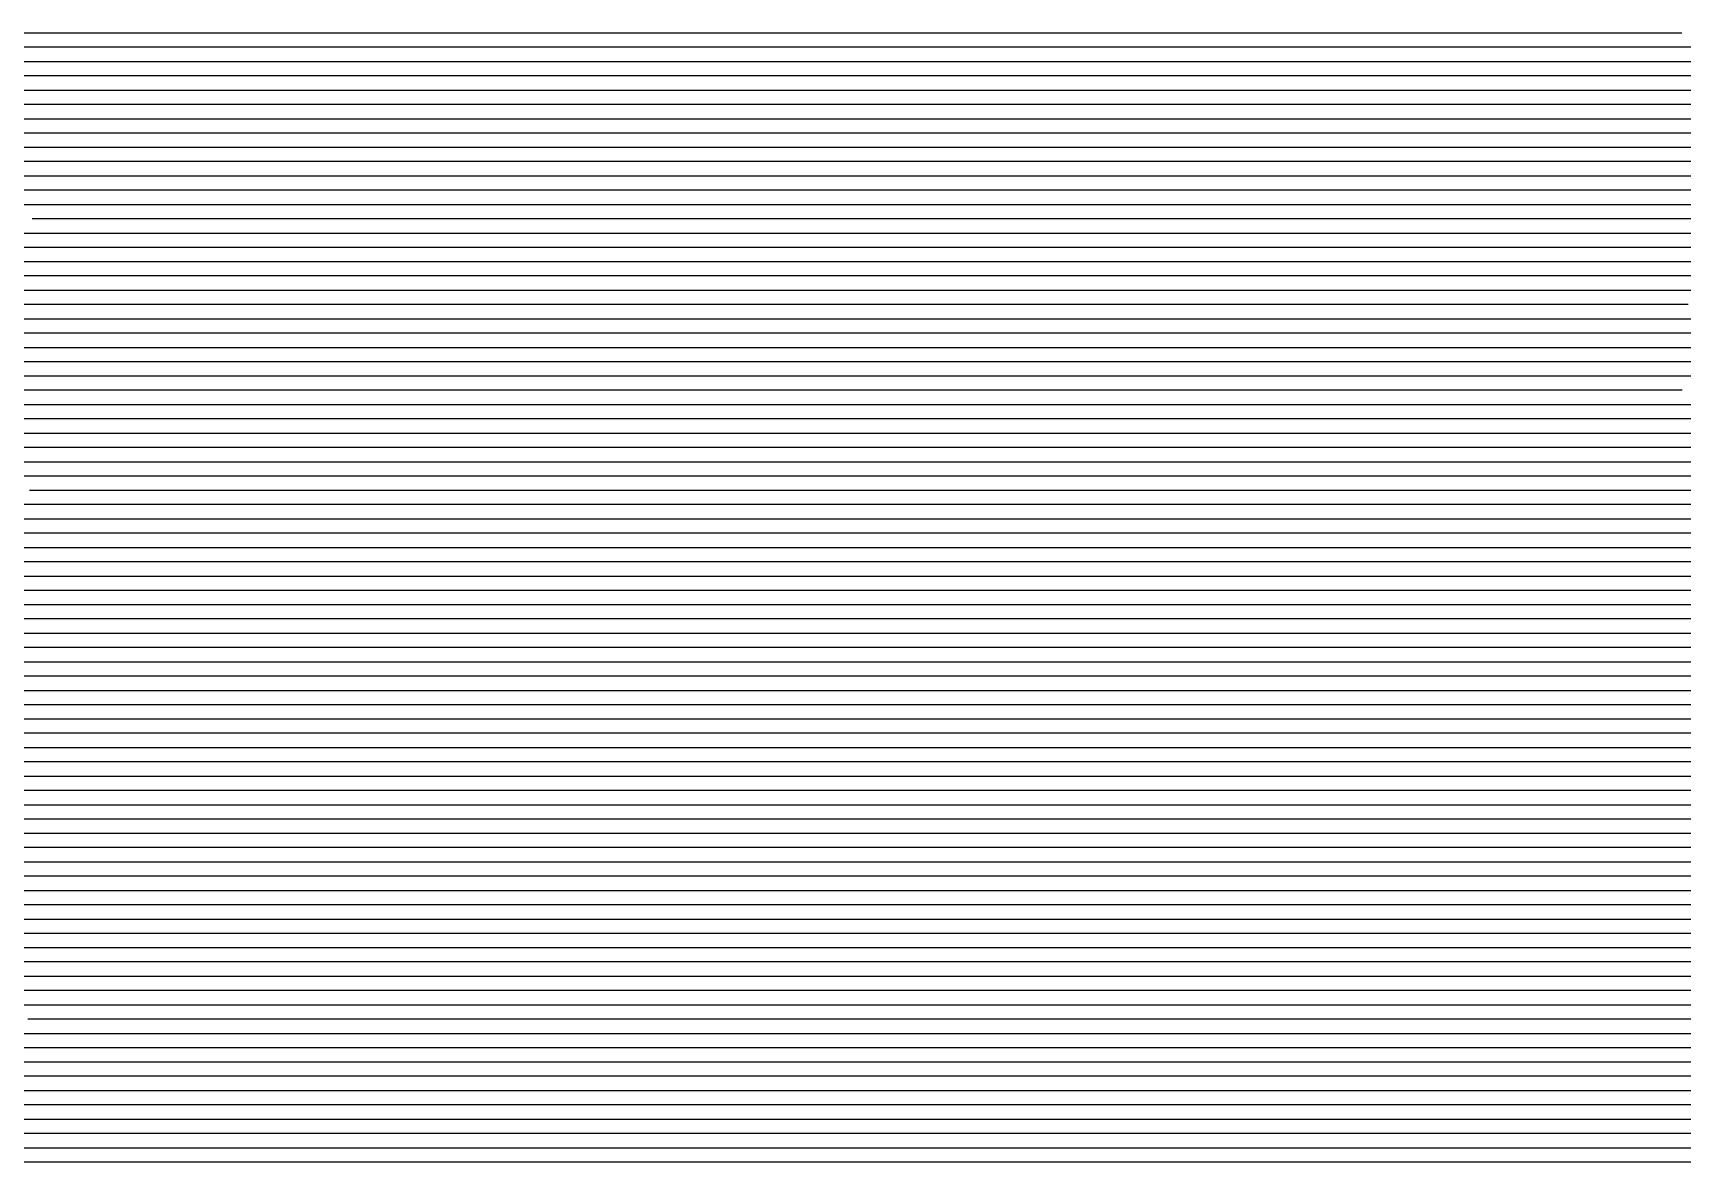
# Model space of a CAD drawing. Header units: metres. Extents: x -6.9 to 6.9, y -7 to 7.
# Drawn here: x -4.674 to -3.521, y -4.292 to -3.502 of the extents above; entities that cross this region are included whole.
import ezdxf

# ---------------------------------------------------------------- set-up
doc = ezdxf.new("R2010")
doc.units = ezdxf.units.M

msp = doc.modelspace()

# ---------------------------------------------------------------- linework, layer by layer
for p, q in [((-4.967797, -3.502173, -0.767844), (-4.513827, -3.502173, -0.699304)), ((-4.513827, -3.502173, -0.699304), (-4.115606, -3.502173, -0.637913)), ((-4.115606, -3.502173, -0.637913), (-3.95742, -3.502173, -0.613832)), ((-3.95742, -3.502173, -0.613832), (-3.520702, -3.502173, -0.545788)), ((-4.52623, -3.512173, -0.700794), (-4.989737, -3.512173, -0.770774)), ((-4.133149, -3.512173, -0.640195), (-4.52623, -3.512173, -0.700794)), ((-3.967865, -3.512173, -0.615034), (-4.133149, -3.512173, -0.640195)), ((-3.511552, -3.512173, -0.543936), (-3.967865, -3.512173, -0.615034)), ((-5.011676, -3.522173, -0.773704), (-4.538632, -3.522173, -0.702284)), ((-4.538632, -3.522173, -0.702284), (-4.150691, -3.522173, -0.642478)), ((-4.150691, -3.522173, -0.642478), (-3.978309, -3.522173, -0.616236)), ((-3.978309, -3.522173, -0.616236), (-3.502401, -3.522173, -0.542085)), ((-5.055555, -3.542173, -0.779564), (-4.563437, -3.542173, -0.705264)), ((-4.551035, -3.532173, -0.703774), (-5.033616, -3.532173, -0.776634)), ((-4.563437, -3.542173, -0.705264), (-4.185776, -3.542173, -0.647043)), ((-4.168234, -3.532173, -0.64476), (-4.551035, -3.532173, -0.703774)), ((-4.185776, -3.542173, -0.647043), (-3.999199, -3.542173, -0.61864)), ((-3.988754, -3.532173, -0.617438), (-4.168234, -3.532173, -0.64476)), ((-3.999199, -3.542173, -0.61864), (-3.484099, -3.542173, -0.538383)), ((-3.49325, -3.532173, -0.540234), (-3.988754, -3.532173, -0.617438)), ((-4.57584, -3.552173, -0.706754), (-5.077495, -3.552173, -0.782494)), ((-4.203319, -3.552173, -0.649325), (-4.57584, -3.552173, -0.706754)), ((-4.009644, -3.552173, -0.619842), (-4.203319, -3.552173, -0.649325)), ((-3.474948, -3.552173, -0.536531), (-4.009644, -3.552173, -0.619842)), ((-5.099434, -3.562173, -0.785424), (-4.588242, -3.562173, -0.708244)), ((-4.588242, -3.562173, -0.708244), (-4.220861, -3.562173, -0.651608)), ((-4.220861, -3.562173, -0.651608), (-4.020088, -3.562173, -0.621043)), ((-4.020088, -3.562173, -0.621043), (-3.465797, -3.562173, -0.53468)), ((-4.600645, -3.572173, -0.709734), (-5.121374, -3.572173, -0.788354)), ((-4.238404, -3.572173, -0.65389), (-4.600645, -3.572173, -0.709734)), ((-4.030533, -3.572173, -0.622245), (-4.238404, -3.572173, -0.65389)), ((-3.456646, -3.572173, -0.532829), (-4.030533, -3.572173, -0.622245)), ((-5.143313, -3.582173, -0.791284), (-4.613047, -3.582173, -0.711224)), ((-4.613047, -3.582173, -0.711224), (-4.255946, -3.582173, -0.656173)), ((-4.255946, -3.582173, -0.656173), (-4.040978, -3.582173, -0.623447)), ((-4.040978, -3.582173, -0.623447), (-3.447495, -3.582173, -0.530978)), ((-4.62545, -3.592173, -0.712714), (-5.165253, -3.592173, -0.794214)), ((-4.273489, -3.592173, -0.658455), (-4.62545, -3.592173, -0.712714)), ((-4.051423, -3.592173, -0.624649), (-4.273489, -3.592173, -0.658455)), ((-3.438344, -3.592173, -0.529127), (-4.051423, -3.592173, -0.624649)), ((-5.187192, -3.602173, -0.797143), (-4.637852, -3.602173, -0.714204)), ((-4.637852, -3.602173, -0.714204), (-4.291032, -3.602173, -0.660738)), ((-4.291032, -3.602173, -0.660738), (-4.061867, -3.602173, -0.625851)), ((-4.061867, -3.602173, -0.625851), (-3.429193, -3.602173, -0.527275)), ((-5.231071, -3.622173, -0.803003), (-4.662657, -3.622173, -0.717184)), ((-4.650255, -3.612173, -0.715694), (-5.209132, -3.612173, -0.800073)), ((-4.662657, -3.622173, -0.717184), (-4.326117, -3.622173, -0.665303)), ((-4.308574, -3.612173, -0.66302), (-4.650255, -3.612173, -0.715694)), ((-4.326117, -3.622173, -0.665303), (-4.082757, -3.622173, -0.628255)), ((-4.072312, -3.612173, -0.627053), (-4.308574, -3.612173, -0.66302)), ((-4.082757, -3.622173, -0.628255), (-3.45714, -3.622173, -0.530779)), ((-3.44067, -3.612173, -0.528638), (-4.072312, -3.612173, -0.627053)), ((-4.343659, -3.632173, -0.667585), (-4.67506, -3.632173, -0.718674)), ((-4.093201, -3.632173, -0.629457), (-4.343659, -3.632173, -0.667585)), ((-3.47361, -3.632173, -0.53292), (-4.093201, -3.632173, -0.629457)), ((-4.687462, -3.642173, -0.720164), (-4.361202, -3.642173, -0.669868)), ((-4.361202, -3.642173, -0.669868), (-4.103646, -3.642173, -0.630659)), ((-4.103646, -3.642173, -0.630659), (-3.49008, -3.642173, -0.53506)), ((-4.378744, -3.652173, -0.67215), (-4.699864, -3.652173, -0.721655)), ((-4.114091, -3.652173, -0.631861), (-4.378744, -3.652173, -0.67215)), ((-3.50655, -3.652173, -0.537201), (-4.114091, -3.652173, -0.631861)), ((-4.712267, -3.662173, -0.723145), (-4.396287, -3.662173, -0.674433)), ((-4.396287, -3.662173, -0.674433), (-4.124536, -3.662173, -0.633063)), ((-4.124536, -3.662173, -0.633063), (-3.523021, -3.662173, -0.539342)), ((-3.523021, -3.662173, -0.539342), (-3.486102, -3.662173, -0.533664)), ((-4.413829, -3.672173, -0.676715), (-4.724669, -3.672173, -0.724635)), ((-4.13498, -3.672173, -0.634265), (-4.413829, -3.672173, -0.676715)), ((-3.539491, -3.672173, -0.541483), (-4.13498, -3.672173, -0.634265)), ((-3.496213, -3.672173, -0.534827), (-3.539491, -3.672173, -0.541483)), ((-4.448915, -3.692173, -0.68128), (-4.749474, -3.692173, -0.727615)), ((-4.737072, -3.682173, -0.726125), (-4.431372, -3.682173, -0.678997)), ((-4.15587, -3.692173, -0.636669), (-4.448915, -3.692173, -0.68128)), ((-4.431372, -3.682173, -0.678997), (-4.145425, -3.682173, -0.635467)), ((-3.572431, -3.692173, -0.545764), (-4.15587, -3.692173, -0.636669)), ((-4.145425, -3.682173, -0.635467), (-3.555961, -3.682173, -0.543623)), ((-3.516434, -3.692173, -0.537152), (-3.572431, -3.692173, -0.545764)), ((-3.555961, -3.682173, -0.543623), (-3.506323, -3.682173, -0.53599)), ((-4.761877, -3.702173, -0.729105), (-4.466457, -3.702173, -0.683562)), ((-4.466457, -3.702173, -0.683562), (-4.166314, -3.702173, -0.637871)), ((-4.166314, -3.702173, -0.637871), (-3.588901, -3.702173, -0.547905)), ((-3.588901, -3.702173, -0.547905), (-3.526544, -3.702173, -0.538315)), ((-3.526544, -3.702173, -0.538315), (-3.489092, -3.702173, -0.532516)), ((-4.484, -3.712173, -0.685845), (-4.774279, -3.712173, -0.730595)), ((-4.176759, -3.712173, -0.639073), (-4.484, -3.712173, -0.685845)), ((-3.605371, -3.712173, -0.550045), (-4.176759, -3.712173, -0.639073)), ((-3.536655, -3.712173, -0.539478), (-3.605371, -3.712173, -0.550045)), ((-3.495383, -3.712173, -0.533087), (-3.536655, -3.712173, -0.539478)), ((-4.786682, -3.722173, -0.732085), (-4.501542, -3.722173, -0.688127)), ((-4.501542, -3.722173, -0.688127), (-4.187204, -3.722173, -0.640275)), ((-4.187204, -3.722173, -0.640275), (-3.621841, -3.722173, -0.552186)), ((-3.621841, -3.722173, -0.552186), (-3.546765, -3.722173, -0.540641)), ((-3.546765, -3.722173, -0.540641), (-3.501674, -3.722173, -0.533658)), ((-4.519085, -3.732173, -0.69041), (-4.799084, -3.732173, -0.733575)), ((-4.197649, -3.732173, -0.641476), (-4.519085, -3.732173, -0.69041)), ((-3.638311, -3.732173, -0.554327), (-4.197649, -3.732173, -0.641476)), ((-3.556876, -3.732173, -0.541803), (-3.638311, -3.732173, -0.554327)), ((-3.507965, -3.732173, -0.534229), (-3.556876, -3.732173, -0.541803)), ((-4.811487, -3.742173, -0.735065), (-4.536627, -3.742173, -0.692692)), ((-4.536627, -3.742173, -0.692692), (-4.208093, -3.742173, -0.642678)), ((-4.208093, -3.742173, -0.642678), (-3.654781, -3.742173, -0.556468)), ((-3.654781, -3.742173, -0.556468), (-3.566986, -3.742173, -0.542966)), ((-3.566986, -3.742173, -0.542966), (-3.514256, -3.742173, -0.5348)), ((-4.55417, -3.752173, -0.694975), (-4.823889, -3.752173, -0.736555)), ((-4.218538, -3.752173, -0.64388), (-4.55417, -3.752173, -0.694975)), ((-3.671251, -3.752173, -0.558608), (-4.218538, -3.752173, -0.64388)), ((-3.577097, -3.752173, -0.544129), (-3.671251, -3.752173, -0.558608)), ((-3.520546, -3.752173, -0.535372), (-3.577097, -3.752173, -0.544129)), ((-4.589255, -3.772173, -0.69954), (-4.848694, -3.772173, -0.739535)), ((-4.836292, -3.762173, -0.738045), (-4.571712, -3.762173, -0.697257)), ((-4.239428, -3.772173, -0.646284), (-4.589255, -3.772173, -0.69954)), ((-4.571712, -3.762173, -0.697257), (-4.228983, -3.762173, -0.645082)), ((-3.704191, -3.772173, -0.56289), (-4.239428, -3.772173, -0.646284)), ((-4.228983, -3.762173, -0.645082), (-3.687721, -3.762173, -0.560749)), ((-3.597318, -3.772173, -0.546454), (-3.704191, -3.772173, -0.56289)), ((-3.687721, -3.762173, -0.560749), (-3.587207, -3.762173, -0.545291)), ((-3.533128, -3.772173, -0.536514), (-3.597318, -3.772173, -0.546454)), ((-3.587207, -3.762173, -0.545291), (-3.526837, -3.762173, -0.535943)), ((-3.242898, -3.772173, -0.490579), (-3.533128, -3.772173, -0.536514)), ((-3.526837, -3.762173, -0.535943), (-3.253878, -3.762173, -0.492741)), ((-4.861097, -3.782173, -0.741025), (-4.606798, -3.782173, -0.701822)), ((-4.606798, -3.782173, -0.701822), (-4.249872, -3.782173, -0.647486)), ((-4.249872, -3.782173, -0.647486), (-3.720661, -3.782173, -0.565031)), ((-3.720661, -3.782173, -0.565031), (-3.607428, -3.782173, -0.547617)), ((-3.607428, -3.782173, -0.547617), (-3.539419, -3.782173, -0.537085)), ((-3.539419, -3.782173, -0.537085), (-3.231919, -3.782173, -0.488417)), ((-4.62434, -3.792173, -0.704105), (-4.873499, -3.792173, -0.742515)), ((-4.260317, -3.792173, -0.648688), (-4.62434, -3.792173, -0.704105)), ((-3.737131, -3.792173, -0.567171), (-4.260317, -3.792173, -0.648688)), ((-3.617538, -3.792173, -0.548779), (-3.737131, -3.792173, -0.567171)), ((-3.54571, -3.792173, -0.537657), (-3.617538, -3.792173, -0.548779)), ((-3.220939, -3.792173, -0.486255), (-3.54571, -3.792173, -0.537657)), ((-4.885902, -3.802173, -0.744006), (-4.641883, -3.802173, -0.706387)), ((-4.641883, -3.802173, -0.706387), (-4.270762, -3.802173, -0.64989)), ((-4.270762, -3.802173, -0.64989), (-3.753601, -3.802173, -0.569312)), ((-3.753601, -3.802173, -0.569312), (-3.627649, -3.802173, -0.549942)), ((-3.627649, -3.802173, -0.549942), (-3.552001, -3.802173, -0.538228)), ((-3.552001, -3.802173, -0.538228), (-3.20996, -3.802173, -0.484093)), ((-4.659425, -3.812173, -0.70867), (-4.898304, -3.812173, -0.745496)), ((-4.281206, -3.812173, -0.651092), (-4.659425, -3.812173, -0.70867)), ((-3.770071, -3.812173, -0.571453), (-4.281206, -3.812173, -0.651092)), ((-3.637759, -3.812173, -0.551105), (-3.770071, -3.812173, -0.571453)), ((-3.558291, -3.812173, -0.538799), (-3.637759, -3.812173, -0.551105)), ((-3.19898, -3.812173, -0.48193), (-3.558291, -3.812173, -0.538799)), ((-4.676968, -3.822173, -0.710952), (-4.291651, -3.822173, -0.652294)), ((-4.291651, -3.822173, -0.652294), (-3.786541, -3.822173, -0.573594)), ((-3.786541, -3.822173, -0.573594), (-3.64787, -3.822173, -0.552268)), ((-3.64787, -3.822173, -0.552268), (-3.564582, -3.822173, -0.53937)), ((-3.564582, -3.822173, -0.53937), (-3.188001, -3.822173, -0.479768)), ((-4.712053, -3.842173, -0.715517), (-4.312541, -3.842173, -0.654698)), ((-4.302096, -3.832173, -0.653496), (-4.69451, -3.832173, -0.713235)), ((-4.312541, -3.842173, -0.654698), (-3.819481, -3.842173, -0.577875)), ((-3.803011, -3.832173, -0.575734), (-4.302096, -3.832173, -0.653496)), ((-3.819481, -3.842173, -0.577875), (-3.668091, -3.842173, -0.554593)), ((-3.65798, -3.832173, -0.55343), (-3.803011, -3.832173, -0.575734)), ((-3.668091, -3.842173, -0.554593), (-3.577164, -3.842173, -0.540513)), ((-3.570873, -3.832173, -0.539941), (-3.65798, -3.832173, -0.55343)), ((-3.577164, -3.842173, -0.540513), (-3.166042, -3.842173, -0.475444)), ((-3.177021, -3.832173, -0.477606), (-3.570873, -3.832173, -0.539941)), ((-4.322985, -3.852173, -0.6559), (-4.729596, -3.852173, -0.717799)), ((-3.835951, -3.852173, -0.580016), (-4.322985, -3.852173, -0.6559)), ((-3.678201, -3.852173, -0.555756), (-3.835951, -3.852173, -0.580016)), ((-3.583455, -3.852173, -0.541084), (-3.678201, -3.852173, -0.555756)), ((-3.155062, -3.852173, -0.473282), (-3.583455, -3.852173, -0.541084)), ((-4.747138, -3.862173, -0.720082), (-4.33343, -3.862173, -0.657102)), ((-4.33343, -3.862173, -0.657102), (-3.852421, -3.862173, -0.582157)), ((-3.852421, -3.862173, -0.582157), (-3.688312, -3.862173, -0.556918)), ((-3.688312, -3.862173, -0.556918), (-3.589745, -3.862173, -0.541655)), ((-3.589745, -3.862173, -0.541655), (-3.144083, -3.862173, -0.47112)), ((-4.343875, -3.872173, -0.658304), (-4.764681, -3.872173, -0.722364)), ((-3.868891, -3.872173, -0.584297), (-4.343875, -3.872173, -0.658304)), ((-3.698422, -3.872173, -0.558081), (-3.868891, -3.872173, -0.584297)), ((-3.596036, -3.872173, -0.542226), (-3.698422, -3.872173, -0.558081)), ((-3.133103, -3.872173, -0.468957), (-3.596036, -3.872173, -0.542226)), ((-4.782223, -3.882173, -0.724647), (-4.354319, -3.882173, -0.659506)), ((-4.354319, -3.882173, -0.659506), (-3.885361, -3.882173, -0.586438)), ((-3.885361, -3.882173, -0.586438), (-3.708533, -3.882173, -0.559244)), ((-3.708533, -3.882173, -0.559244), (-3.602327, -3.882173, -0.542798)), ((-3.602327, -3.882173, -0.542798), (-3.122124, -3.882173, -0.466795)), ((-4.364764, -3.892173, -0.660708), (-4.799766, -3.892173, -0.726929)), ((-3.901831, -3.892173, -0.588579), (-4.364764, -3.892173, -0.660708)), ((-3.718643, -3.892173, -0.560407), (-3.901831, -3.892173, -0.588579)), ((-3.608618, -3.892173, -0.543369), (-3.718643, -3.892173, -0.560407)), ((-3.111144, -3.892173, -0.464633), (-3.608618, -3.892173, -0.543369)), ((-4.817308, -3.902173, -0.729212), (-4.375209, -3.902173, -0.66191)), ((-4.375209, -3.902173, -0.66191), (-3.918301, -3.902173, -0.590719)), ((-3.918301, -3.902173, -0.590719), (-3.728753, -3.902173, -0.561569)), ((-3.728753, -3.902173, -0.561569), (-3.614909, -3.902173, -0.54394)), ((-3.614909, -3.902173, -0.54394), (-3.117875, -3.902173, -0.465274)), ((-4.852393, -3.922173, -0.733777), (-4.396098, -3.922173, -0.664313)), ((-4.385654, -3.912173, -0.663111), (-4.834851, -3.912173, -0.731494)), ((-4.396098, -3.922173, -0.664313), (-3.951241, -3.922173, -0.595001)), ((-3.934771, -3.912173, -0.59286), (-4.385654, -3.912173, -0.663111)), ((-3.951241, -3.922173, -0.595001), (-3.748974, -3.922173, -0.563895)), ((-3.738864, -3.912173, -0.562732), (-3.934771, -3.912173, -0.59286)), ((-3.748974, -3.922173, -0.563895), (-3.62749, -3.922173, -0.545083)), ((-3.6212, -3.912173, -0.544511), (-3.738864, -3.912173, -0.562732)), ((-3.62749, -3.922173, -0.545083), (-3.137437, -3.922173, -0.467521)), ((-3.127656, -3.912173, -0.466398), (-3.6212, -3.912173, -0.544511)), ((-4.406543, -3.932173, -0.665515), (-4.869936, -3.932173, -0.736059)), ((-3.967711, -3.932173, -0.597142), (-4.406543, -3.932173, -0.665515)), ((-3.759085, -3.932173, -0.565057), (-3.967711, -3.932173, -0.597142)), ((-3.633781, -3.932173, -0.545654), (-3.759085, -3.932173, -0.565057)), ((-3.147217, -3.932173, -0.468645), (-3.633781, -3.932173, -0.545654)), ((-4.887479, -3.942173, -0.738342), (-4.416988, -3.942173, -0.666717)), ((-4.416988, -3.942173, -0.666717), (-3.984181, -3.942173, -0.599282)), ((-3.984181, -3.942173, -0.599282), (-3.769195, -3.942173, -0.56622)), ((-3.769195, -3.942173, -0.56622), (-3.640072, -3.942173, -0.546225)), ((-3.640072, -3.942173, -0.546225), (-3.156998, -3.942173, -0.469768)), ((-4.427433, -3.952173, -0.667919), (-4.905021, -3.952173, -0.740624)), ((-4.000651, -3.952173, -0.601423), (-4.427433, -3.952173, -0.667919)), ((-3.779306, -3.952173, -0.567383), (-4.000651, -3.952173, -0.601423)), ((-3.646363, -3.952173, -0.546796), (-3.779306, -3.952173, -0.567383)), ((-3.166779, -3.952173, -0.470892), (-3.646363, -3.952173, -0.546796)), ((-4.922564, -3.962173, -0.742907), (-4.437877, -3.962173, -0.669121)), ((-4.437877, -3.962173, -0.669121), (-4.017121, -3.962173, -0.603564)), ((-4.017121, -3.962173, -0.603564), (-3.789416, -3.962173, -0.568546)), ((-3.789416, -3.962173, -0.568546), (-3.652654, -3.962173, -0.547367)), ((-3.652654, -3.962173, -0.547367), (-3.17656, -3.962173, -0.472015)), ((-4.448322, -3.972173, -0.670323), (-4.940106, -3.972173, -0.745189)), ((-4.033591, -3.972173, -0.605705), (-4.448322, -3.972173, -0.670323)), ((-3.799527, -3.972173, -0.569708), (-4.033591, -3.972173, -0.605705)), ((-3.658945, -3.972173, -0.547939), (-3.799527, -3.972173, -0.569708)), ((-3.18634, -3.972173, -0.473139), (-3.658945, -3.972173, -0.547939)), ((-4.469211, -3.992173, -0.672727), (-4.975191, -3.992173, -0.749754)), ((-4.957649, -3.982173, -0.747472), (-4.458767, -3.982173, -0.671525)), ((-4.066531, -3.992173, -0.609986), (-4.469211, -3.992173, -0.672727)), ((-4.458767, -3.982173, -0.671525), (-4.050061, -3.982173, -0.607845)), ((-3.819748, -3.992173, -0.572034), (-4.066531, -3.992173, -0.609986)), ((-4.050061, -3.982173, -0.607845), (-3.809637, -3.982173, -0.570871)), ((-3.671526, -3.992173, -0.549081), (-3.819748, -3.992173, -0.572034)), ((-3.809637, -3.982173, -0.570871), (-3.665235, -3.982173, -0.54851)), ((-3.205902, -3.992173, -0.475386), (-3.671526, -3.992173, -0.549081)), ((-3.665235, -3.982173, -0.54851), (-3.196121, -3.982173, -0.474263)), ((-4.992734, -4.002173, -0.752037), (-4.479656, -4.002173, -0.673929)), ((-4.479656, -4.002173, -0.673929), (-4.083001, -4.002173, -0.612127)), ((-4.083001, -4.002173, -0.612127), (-3.829858, -4.002173, -0.573196)), ((-3.829858, -4.002173, -0.573196), (-3.677817, -4.002173, -0.549652)), ((-3.677817, -4.002173, -0.549652), (-3.215682, -4.002173, -0.47651)), ((-4.490101, -4.012173, -0.675131), (-5.010276, -4.012173, -0.754319)), ((-4.099471, -4.012173, -0.614268), (-4.490101, -4.012173, -0.675131)), ((-3.839968, -4.012173, -0.574359), (-4.099471, -4.012173, -0.614268)), ((-3.684108, -4.012173, -0.550224), (-3.839968, -4.012173, -0.574359)), ((-3.225463, -4.012173, -0.477633), (-3.684108, -4.012173, -0.550224)), ((-5.027819, -4.022173, -0.756601), (-4.500546, -4.022173, -0.676333)), ((-4.500546, -4.022173, -0.676333), (-4.115942, -4.022173, -0.616408)), ((-4.115942, -4.022173, -0.616408), (-3.850079, -4.022173, -0.575522)), ((-3.850079, -4.022173, -0.575522), (-3.690399, -4.022173, -0.550795)), ((-3.690399, -4.022173, -0.550795), (-3.235244, -4.022173, -0.478757)), ((-4.51099, -4.032173, -0.677535), (-5.045362, -4.032173, -0.758884)), ((-4.132412, -4.032173, -0.618549), (-4.51099, -4.032173, -0.677535)), ((-3.860189, -4.032173, -0.576684), (-4.132412, -4.032173, -0.618549)), ((-3.696689, -4.032173, -0.551366), (-3.860189, -4.032173, -0.576684)), ((-3.245025, -4.032173, -0.47988), (-3.696689, -4.032173, -0.551366)), ((-5.062904, -4.042173, -0.761166), (-4.521435, -4.042173, -0.678737)), ((-4.521435, -4.042173, -0.678737), (-4.148882, -4.042173, -0.62069)), ((-4.148882, -4.042173, -0.62069), (-3.8703, -4.042173, -0.577847)), ((-3.8703, -4.042173, -0.577847), (-3.70298, -4.042173, -0.551937)), ((-3.70298, -4.042173, -0.551937), (-3.254805, -4.042173, -0.481004)), ((-4.53188, -4.052173, -0.679939), (-5.080447, -4.052173, -0.763449)), ((-4.165352, -4.052173, -0.622831), (-4.53188, -4.052173, -0.679939)), ((-3.88041, -4.052173, -0.57901), (-4.165352, -4.052173, -0.622831)), ((-3.709271, -4.052173, -0.552508), (-3.88041, -4.052173, -0.57901)), ((-3.264586, -4.052173, -0.482128), (-3.709271, -4.052173, -0.552508)), ((-4.552769, -4.072173, -0.682343), (-5.115532, -4.072173, -0.768014)), ((-5.097989, -4.062173, -0.765731), (-4.542325, -4.062173, -0.681141)), ((-4.198292, -4.072173, -0.627112), (-4.552769, -4.072173, -0.682343)), ((-4.542325, -4.062173, -0.681141), (-4.181822, -4.062173, -0.624971)), ((-3.900631, -4.072173, -0.581335), (-4.198292, -4.072173, -0.627112)), ((-4.181822, -4.062173, -0.624971), (-3.890521, -4.062173, -0.580173)), ((-3.721853, -4.072173, -0.553651), (-3.900631, -4.072173, -0.581335)), ((-3.890521, -4.062173, -0.580173), (-3.715562, -4.062173, -0.55308)), ((-3.284147, -4.072173, -0.484375), (-3.721853, -4.072173, -0.553651)), ((-3.715562, -4.062173, -0.55308), (-3.274367, -4.062173, -0.483251)), ((-5.133074, -4.082173, -0.770296), (-4.563214, -4.082173, -0.683544)), ((-4.563214, -4.082173, -0.683544), (-4.214762, -4.082173, -0.629253)), ((-4.214762, -4.082173, -0.629253), (-3.910742, -4.082173, -0.582498)), ((-3.910742, -4.082173, -0.582498), (-3.728144, -4.082173, -0.554222)), ((-3.728144, -4.082173, -0.554222), (-3.293928, -4.082173, -0.485498)), ((-4.573659, -4.092173, -0.684746), (-5.150617, -4.092173, -0.772579)), ((-4.231232, -4.092173, -0.631393), (-4.573659, -4.092173, -0.684746)), ((-3.920852, -4.092173, -0.583661), (-4.231232, -4.092173, -0.631393)), ((-3.734434, -4.092173, -0.554793), (-3.920852, -4.092173, -0.583661)), ((-3.303709, -4.092173, -0.486622), (-3.734434, -4.092173, -0.554793)), ((-5.16816, -4.102173, -0.774861), (-4.584103, -4.102173, -0.685948)), ((-4.584103, -4.102173, -0.685948), (-4.247702, -4.102173, -0.633534)), ((-4.247702, -4.102173, -0.633534), (-3.930963, -4.102173, -0.584823)), ((-3.930963, -4.102173, -0.584823), (-3.740725, -4.102173, -0.555365)), ((-3.740725, -4.102173, -0.555365), (-3.31349, -4.102173, -0.487745)), ((-4.594548, -4.112173, -0.68715), (-5.185702, -4.112173, -0.777144)), ((-4.264172, -4.112173, -0.635675), (-4.594548, -4.112173, -0.68715)), ((-3.941073, -4.112173, -0.585986), (-4.264172, -4.112173, -0.635675)), ((-3.747016, -4.112173, -0.555936), (-3.941073, -4.112173, -0.585986)), ((-3.32327, -4.112173, -0.488869), (-3.747016, -4.112173, -0.555936)), ((-5.203245, -4.122173, -0.779426), (-4.604993, -4.122173, -0.688352)), ((-4.604993, -4.122173, -0.688352), (-4.280642, -4.122173, -0.637816)), ((-4.280642, -4.122173, -0.637816), (-3.951183, -4.122173, -0.587149)), ((-3.951183, -4.122173, -0.587149), (-3.753307, -4.122173, -0.556507)), ((-3.753307, -4.122173, -0.556507), (-3.333051, -4.122173, -0.489993)), ((-5.23833, -4.142173, -0.783991), (-4.625882, -4.142173, -0.690756)), ((-4.615438, -4.132173, -0.689554), (-5.220787, -4.132173, -0.781709)), ((-4.625882, -4.142173, -0.690756), (-4.313582, -4.142173, -0.642097)), ((-4.297112, -4.132173, -0.639956), (-4.615438, -4.132173, -0.689554)), ((-4.313582, -4.142173, -0.642097), (-3.971404, -4.142173, -0.589474)), ((-3.961294, -4.132173, -0.588312), (-4.297112, -4.132173, -0.639956)), ((-3.971404, -4.142173, -0.589474), (-3.765888, -4.142173, -0.55765)), ((-3.759598, -4.132173, -0.557078), (-3.961294, -4.132173, -0.588312)), ((-3.765888, -4.142173, -0.55765), (-3.352612, -4.142173, -0.49224)), ((-3.342832, -4.132173, -0.491116), (-3.759598, -4.132173, -0.557078)), ((-4.636327, -4.152173, -0.691958), (-5.255872, -4.152173, -0.786274)), ((-4.330052, -4.152173, -0.644238), (-4.636327, -4.152173, -0.691958)), ((-3.981515, -4.152173, -0.590637), (-4.330052, -4.152173, -0.644238)), ((-3.772179, -4.152173, -0.558221), (-3.981515, -4.152173, -0.590637)), ((-3.362393, -4.152173, -0.493363), (-3.772179, -4.152173, -0.558221)), ((-5.273415, -4.162173, -0.788556), (-4.646772, -4.162173, -0.69316)), ((-4.646772, -4.162173, -0.69316), (-4.346522, -4.162173, -0.646379)), ((-4.346522, -4.162173, -0.646379), (-3.991625, -4.162173, -0.5918)), ((-3.991625, -4.162173, -0.5918), (-3.77847, -4.162173, -0.558792)), ((-3.77847, -4.162173, -0.558792), (-3.372174, -4.162173, -0.494487)), ((-4.657216, -4.172173, -0.694362), (-5.290957, -4.172173, -0.790838)), ((-4.362992, -4.172173, -0.648519), (-4.657216, -4.172173, -0.694362)), ((-4.001736, -4.172173, -0.592962), (-4.362992, -4.172173, -0.648519)), ((-3.784761, -4.172173, -0.559363), (-4.001736, -4.172173, -0.592962)), ((-3.381955, -4.172173, -0.495611), (-3.784761, -4.172173, -0.559363)), ((-5.3085, -4.182173, -0.793121), (-4.667661, -4.182173, -0.695564)), ((-4.667661, -4.182173, -0.695564), (-4.379462, -4.182173, -0.65066)), ((-4.379462, -4.182173, -0.65066), (-4.011846, -4.182173, -0.594125)), ((-4.011846, -4.182173, -0.594125), (-3.791052, -4.182173, -0.559934)), ((-3.791052, -4.182173, -0.559934), (-3.391735, -4.182173, -0.496734)), ((-4.395932, -4.192173, -0.652801), (-4.678106, -4.192173, -0.696766)), ((-4.021957, -4.192173, -0.595288), (-4.395932, -4.192173, -0.652801)), ((-3.797343, -4.192173, -0.560506), (-4.021957, -4.192173, -0.595288)), ((-3.401516, -4.192173, -0.497858), (-3.797343, -4.192173, -0.560506)), ((-4.688551, -4.202173, -0.697968), (-4.412402, -4.202173, -0.654942)), ((-4.412402, -4.202173, -0.654942), (-4.032067, -4.202173, -0.596451)), ((-4.032067, -4.202173, -0.596451), (-3.803633, -4.202173, -0.561077)), ((-3.803633, -4.202173, -0.561077), (-3.411297, -4.202173, -0.498981)), ((-4.70944, -4.222173, -0.700372), (-4.445342, -4.222173, -0.659223)), ((-4.428872, -4.212173, -0.657082), (-4.698995, -4.212173, -0.69917)), ((-4.445342, -4.222173, -0.659223), (-4.052288, -4.222173, -0.598776)), ((-4.042178, -4.212173, -0.597613), (-4.428872, -4.212173, -0.657082)), ((-4.052288, -4.222173, -0.598776), (-3.816215, -4.222173, -0.562219)), ((-3.809924, -4.212173, -0.561648), (-4.042178, -4.212173, -0.597613)), ((-3.816215, -4.222173, -0.562219), (-3.430858, -4.222173, -0.501228)), ((-3.421077, -4.212173, -0.500105), (-3.809924, -4.212173, -0.561648)), ((-4.461812, -4.232173, -0.661364), (-4.719885, -4.232173, -0.701574)), ((-4.062399, -4.232173, -0.599939), (-4.461812, -4.232173, -0.661364)), ((-3.822506, -4.232173, -0.562791), (-4.062399, -4.232173, -0.599939)), ((-3.440639, -4.232173, -0.502352), (-3.822506, -4.232173, -0.562791)), ((-4.73033, -4.242173, -0.702776), (-4.478282, -4.242173, -0.663504)), ((-4.478282, -4.242173, -0.663504), (-4.072509, -4.242173, -0.601101)), ((-4.072509, -4.242173, -0.601101), (-3.828797, -4.242173, -0.563362)), ((-3.828797, -4.242173, -0.563362), (-3.45042, -4.242173, -0.503476)), ((-4.494752, -4.252173, -0.665645), (-4.740774, -4.252173, -0.703978)), ((-4.082619, -4.252173, -0.602264), (-4.494752, -4.252173, -0.665645)), ((-3.835088, -4.252173, -0.563933), (-4.082619, -4.252173, -0.602264)), ((-3.4602, -4.252173, -0.504599), (-3.835088, -4.252173, -0.563933)), ((-4.751219, -4.262173, -0.705179), (-4.511222, -4.262173, -0.667786)), ((-4.511222, -4.262173, -0.667786), (-4.09273, -4.262173, -0.603427)), ((-4.09273, -4.262173, -0.603427), (-3.841378, -4.262173, -0.564504)), ((-3.841378, -4.262173, -0.564504), (-3.469981, -4.262173, -0.505723)), ((-4.527692, -4.272173, -0.669927), (-4.761664, -4.272173, -0.706381)), ((-4.10284, -4.272173, -0.60459), (-4.527692, -4.272173, -0.669927)), ((-3.847669, -4.272173, -0.565075), (-4.10284, -4.272173, -0.60459)), ((-3.479762, -4.272173, -0.506846), (-3.847669, -4.272173, -0.565075)), ((-4.560632, -4.292173, -0.674208), (-4.782553, -4.292173, -0.708785)), ((-4.772108, -4.282173, -0.707583), (-4.544162, -4.282173, -0.672067)), ((-4.123061, -4.292173, -0.606915), (-4.560632, -4.292173, -0.674208)), ((-4.544162, -4.282173, -0.672067), (-4.112951, -4.282173, -0.605752)), ((-3.860251, -4.292173, -0.566218), (-4.123061, -4.292173, -0.606915)), ((-4.112951, -4.282173, -0.605752), (-3.85396, -4.282173, -0.565647)), ((-3.499323, -4.292173, -0.509093), (-3.860251, -4.292173, -0.566218)), ((-3.85396, -4.282173, -0.565647), (-3.489542, -4.282173, -0.50797))]:
    msp.add_line(p, q)

doc.saveas('drawing.dxf')
